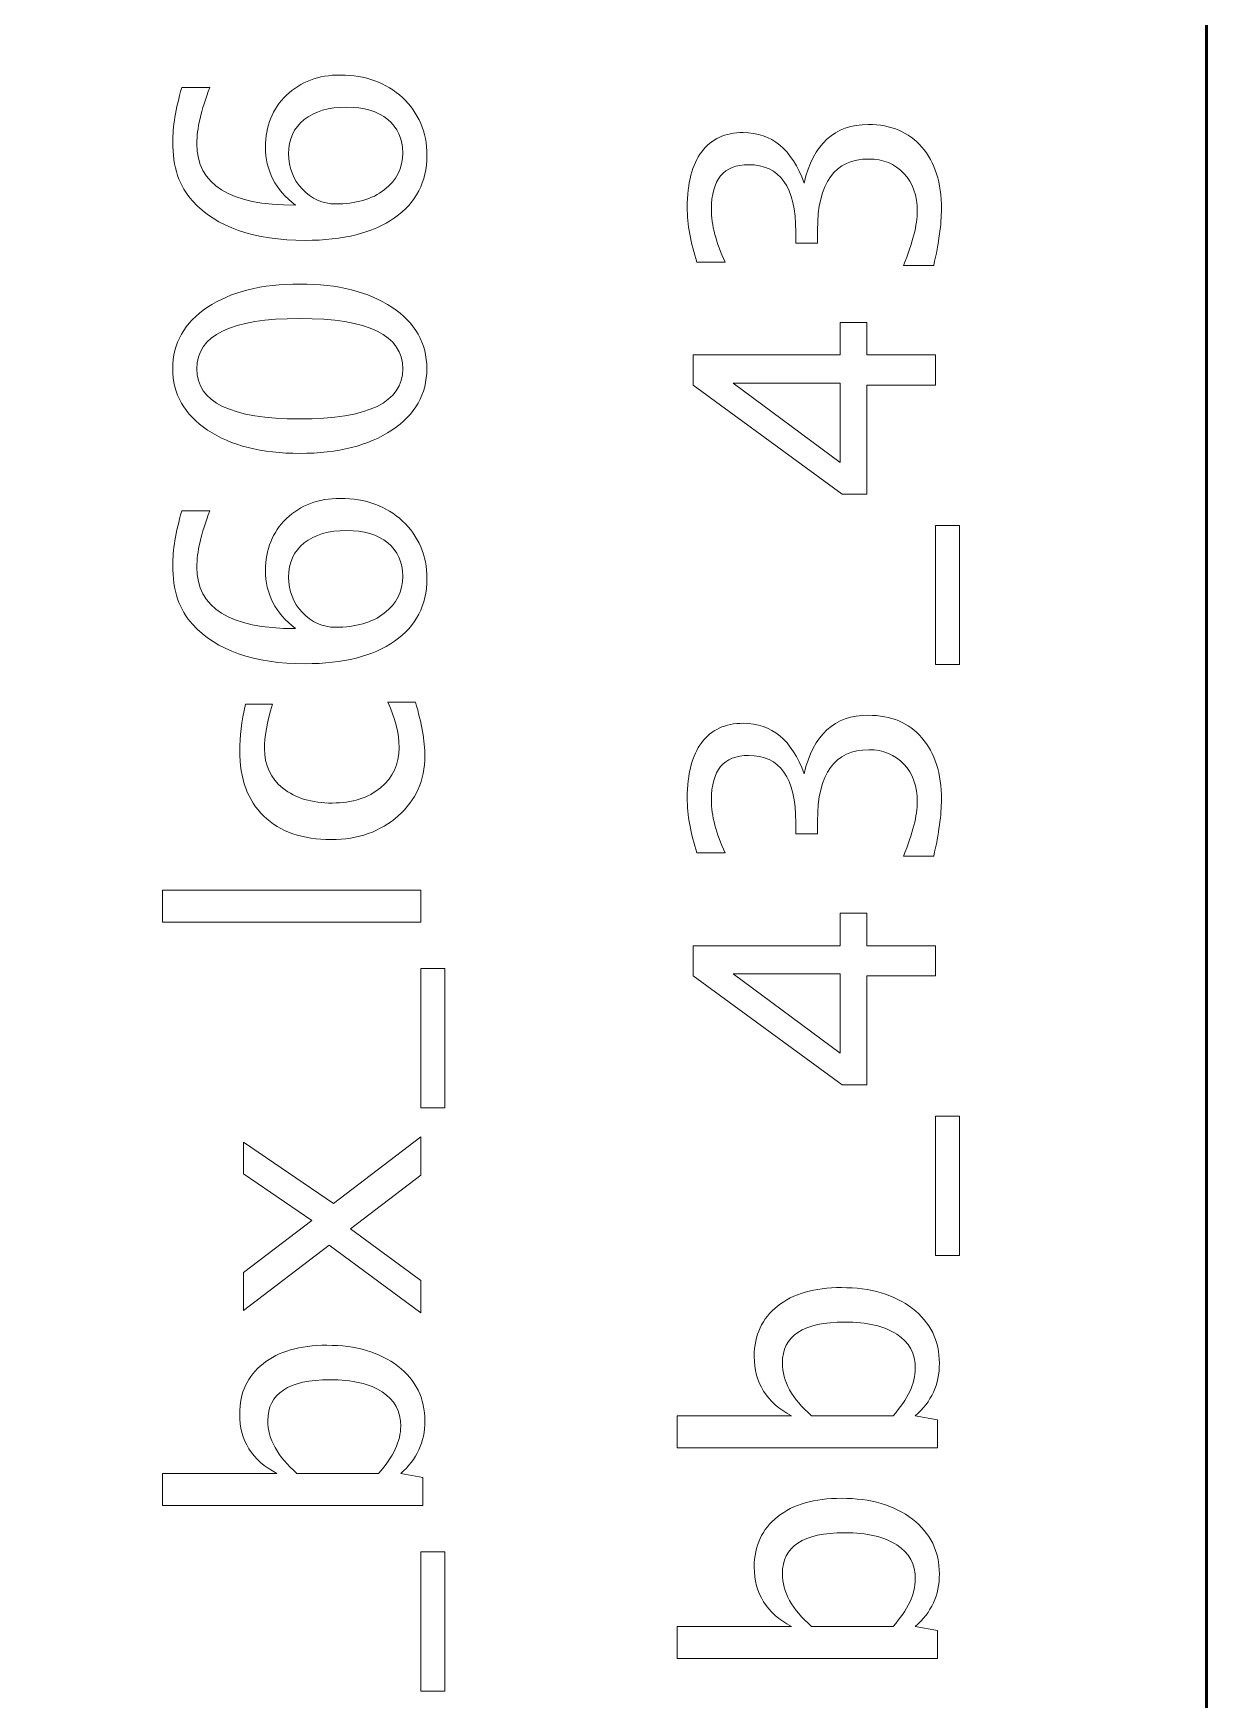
# Model space of a CAD drawing. Header units: centimetres. Extents: x -9.1 to 9.1, y -13.6 to 13.6.
# Drawn here: x -2.375 to -0.15, y -6.108 to -2.947 of the extents above; entities that cross this region are included whole.
import ezdxf

# ---------------------------------------------------------------- set-up
doc = ezdxf.new("R2010")
doc.units = ezdxf.units.CM
doc.header["$MEASUREMENT"] = 0
doc.layers.add('Layer 1', color=7, linetype='Continuous')

msp = doc.modelspace()

# ---------------------------------------------------------------- linework, layer by layer
at = {"layer": 'Layer 1', "lineweight": 53}
msp.add_open_spline([(-9.05, -0.65), (-9.05, -0.65), (-9.05, -13.05), (-9.05, -13.05), (-9.05, -13.05), (-9.05, -13.32614), (-8.82614, -13.55), (-8.55, -13.55), (-8.55, -13.55), (-8.55, -13.55), (-0.65, -13.55), (-0.65, -13.55), (-0.65, -13.55), (-0.37386, -13.55), (-0.15, -13.32614), (-0.15, -13.05), (-0.15, -13.05), (-0.15, -13.05), (-0.15, -0.65), (-0.15, -0.65), (-0.15, -0.65), (-0.15, -0.37386), (-0.37386, -0.15), (-0.65, -0.15), (-0.65, -0.15), (-0.65, -0.15), (-8.55, -0.15), (-8.55, -0.15), (-8.55, -0.15), (-8.82614, -0.15), (-9.05, -0.37386), (-9.05, -0.65)], degree=3, knots=[0, 0, 0, 0, 0.1111111, 0.1111111, 0.1111111, 0.1111111, 0.2222222, 0.2222222, 0.2222222, 0.2222222, 0.3333333, 0.3333333, 0.3333333, 0.3333333, 0.4444444, 0.4444444, 0.4444444, 0.4444444, 0.5555556, 0.5555556, 0.5555556, 0.5555556, 0.6666667, 0.6666667, 0.6666667, 0.6666667, 0.7777778, 0.7777778, 0.7777778, 0.7777778, 1, 1, 1, 1], dxfattribs=at)
at = {"layer": 'Layer 1', "color": 5, "lineweight": 9}
for points, knots in [([(-1.87809, -3.27355), (-1.91588, -3.24434), (-1.93482, -3.20762), (-1.93482, -3.16337), (-1.93482, -3.16337), (-1.93482, -3.12326), (-1.92159, -3.09045), (-1.89503, -3.06484), (-1.89503, -3.06484), (-1.86846, -3.03933), (-1.83438, -3.02652), (-1.79279, -3.02652), (-1.79279, -3.02652), (-1.74506, -3.02652), (-1.7058, -3.04081), (-1.675, -3.06949), (-1.675, -3.06949), (-1.6442, -3.09817), (-1.62875, -3.13458), (-1.62875, -3.17893), (-1.62875, -3.17893), (-1.62875, -3.22931), (-1.64918, -3.26889), (-1.68992, -3.29736), (-1.68992, -3.29736), (-1.73077, -3.32594), (-1.78729, -3.34022), (-1.85936, -3.34022), (-1.85936, -3.34022), (-1.95652, -3.34022), (-2.02774, -3.31525), (-2.07325, -3.2654), (-2.07325, -3.2654), (-2.09823, -3.23831), (-2.11072, -3.20084), (-2.11072, -3.1531), (-2.11072, -3.1531), (-2.11072, -3.12537), (-2.105, -3.09098), (-2.09357, -3.05002), (-2.09357, -3.05002), (-2.09357, -3.05002), (-2.04023, -3.05002), (-2.04023, -3.05002), (-2.04023, -3.05002), (-2.05674, -3.09331), (-2.065, -3.12887), (-2.065, -3.15681), (-2.065, -3.15681), (-2.065, -3.2346), (-2.00266, -3.27355), (-1.87809, -3.27355)], [0, 0, 0, 0, 0.0714286, 0.0714286, 0.0714286, 0.0714286, 0.1428571, 0.1428571, 0.1428571, 0.1428571, 0.2142857, 0.2142857, 0.2142857, 0.2142857, 0.2857143, 0.2857143, 0.2857143, 0.2857143, 0.3571429, 0.3571429, 0.3571429, 0.3571429, 0.4285714, 0.4285714, 0.4285714, 0.4285714, 0.5, 0.5, 0.5, 0.5, 0.5714286, 0.5714286, 0.5714286, 0.5714286, 0.6428571, 0.6428571, 0.6428571, 0.6428571, 0.7142857, 0.7142857, 0.7142857, 0.7142857, 0.7857143, 0.7857143, 0.7857143, 0.7857143, 0.8571429, 0.8571429, 0.8571429, 0.8571429, 1, 1, 1, 1]), ([(-1.78073, -3.08748), (-1.8147, -3.08748), (-1.84158, -3.09532), (-1.86137, -3.11109), (-1.86137, -3.11109), (-1.88116, -3.12685), (-1.89101, -3.14844), (-1.89101, -3.17587), (-1.89101, -3.17587), (-1.89101, -3.20201), (-1.88233, -3.22434), (-1.86486, -3.24296), (-1.86486, -3.24296), (-1.84751, -3.2617), (-1.82655, -3.27101), (-1.80211, -3.27101), (-1.80211, -3.27101), (-1.76358, -3.27101), (-1.73268, -3.26212), (-1.7094, -3.24445), (-1.7094, -3.24445), (-1.68611, -3.22667), (-1.67447, -3.20317), (-1.67447, -3.17396), (-1.67447, -3.17396), (-1.67447, -3.14739), (-1.684, -3.12633), (-1.70305, -3.11077), (-1.70305, -3.11077), (-1.7221, -3.09521), (-1.74802, -3.08748), (-1.78073, -3.08748)], [0, 0, 0, 0, 0.1111111, 0.1111111, 0.1111111, 0.1111111, 0.2222222, 0.2222222, 0.2222222, 0.2222222, 0.3333333, 0.3333333, 0.3333333, 0.3333333, 0.4444444, 0.4444444, 0.4444444, 0.4444444, 0.5555556, 0.5555556, 0.5555556, 0.5555556, 0.6666667, 0.6666667, 0.6666667, 0.6666667, 0.7777778, 0.7777778, 0.7777778, 0.7777778, 1, 1, 1, 1]), ([(-0.66758, -3.38781), (-0.66758, -3.38781), (-0.72473, -3.38781), (-0.72473, -3.38781), (-0.72473, -3.38781), (-0.70737, -3.34421), (-0.69869, -3.31002), (-0.69869, -3.28494), (-0.69869, -3.28494), (-0.69869, -3.25541), (-0.70716, -3.23159), (-0.7242, -3.21328), (-0.7242, -3.21328), (-0.74124, -3.19497), (-0.76346, -3.18587), (-0.79077, -3.18587), (-0.79077, -3.18587), (-0.85554, -3.18587), (-0.88792, -3.23095), (-0.88792, -3.32113), (-0.88792, -3.32113), (-0.88792, -3.32113), (-0.88792, -3.34526), (-0.88792, -3.34526), (-0.88792, -3.34526), (-0.88792, -3.34526), (-0.92888, -3.34526), (-0.92888, -3.34526), (-0.92888, -3.34526), (-0.92888, -3.34526), (-0.9292, -3.32389), (-0.9292, -3.32389), (-0.9292, -3.32389), (-0.9292, -3.23911), (-0.95904, -3.19666), (-1.01884, -3.19666), (-1.01884, -3.19666), (-1.06572, -3.19666), (-1.08922, -3.22482), (-1.08922, -3.28102), (-1.08922, -3.28102), (-1.08922, -3.31119), (-1.08054, -3.34463), (-1.06318, -3.38146), (-1.06318, -3.38146), (-1.06318, -3.38146), (-1.11652, -3.38146), (-1.11652, -3.38146), (-1.11652, -3.38146), (-1.1288, -3.34537), (-1.13494, -3.31055), (-1.13494, -3.27711), (-1.13494, -3.27711), (-1.13494, -3.23159), (-1.12583, -3.19656), (-1.10763, -3.17222), (-1.10763, -3.17222), (-1.08953, -3.14788), (-1.06318, -3.1357), (-1.02868, -3.1357), (-1.02868, -3.1357), (-0.97481, -3.1357), (-0.93639, -3.16756), (-0.91353, -3.23138), (-0.91353, -3.23138), (-0.89628, -3.1574), (-0.85575, -3.12046), (-0.79172, -3.12046), (-0.79172, -3.12046), (-0.74854, -3.12046), (-0.71457, -3.13475), (-0.68991, -3.16322), (-0.68991, -3.16322), (-0.66525, -3.19169), (-0.65297, -3.23085), (-0.65297, -3.2806), (-0.65297, -3.2806), (-0.65297, -3.30896), (-0.65784, -3.34463), (-0.66758, -3.38781)], [0, 0, 0, 0, 0.047619, 0.047619, 0.047619, 0.047619, 0.0952381, 0.0952381, 0.0952381, 0.0952381, 0.1428571, 0.1428571, 0.1428571, 0.1428571, 0.1904762, 0.1904762, 0.1904762, 0.1904762, 0.2380952, 0.2380952, 0.2380952, 0.2380952, 0.2857143, 0.2857143, 0.2857143, 0.2857143, 0.3333333, 0.3333333, 0.3333333, 0.3333333, 0.3809524, 0.3809524, 0.3809524, 0.3809524, 0.4285714, 0.4285714, 0.4285714, 0.4285714, 0.4761905, 0.4761905, 0.4761905, 0.4761905, 0.5238095, 0.5238095, 0.5238095, 0.5238095, 0.5714286, 0.5714286, 0.5714286, 0.5714286, 0.6190476, 0.6190476, 0.6190476, 0.6190476, 0.6666667, 0.6666667, 0.6666667, 0.6666667, 0.7142857, 0.7142857, 0.7142857, 0.7142857, 0.7619048, 0.7619048, 0.7619048, 0.7619048, 0.8095238, 0.8095238, 0.8095238, 0.8095238, 0.8571429, 0.8571429, 0.8571429, 0.8571429, 0.9047619, 0.9047619, 0.9047619, 0.9047619, 1, 1, 1, 1]), ([(-1.62875, -3.58364), (-1.62875, -3.63179), (-1.65087, -3.67063), (-1.695, -3.70006), (-1.695, -3.70006), (-1.73913, -3.72958), (-1.79734, -3.74429), (-1.86973, -3.74429), (-1.86973, -3.74429), (-1.94212, -3.74429), (-2.00033, -3.72958), (-2.04446, -3.70006), (-2.04446, -3.70006), (-2.0886, -3.67063), (-2.11072, -3.63179), (-2.11072, -3.58364), (-2.11072, -3.58364), (-2.11072, -3.53526), (-2.0887, -3.49642), (-2.04468, -3.467), (-2.04468, -3.467), (-2.00065, -3.43769), (-1.94233, -3.42297), (-1.86973, -3.42297), (-1.86973, -3.42297), (-1.79734, -3.42297), (-1.73913, -3.43769), (-1.695, -3.467), (-1.695, -3.467), (-1.65087, -3.49642), (-1.62875, -3.53526), (-1.62875, -3.58364)], [0, 0, 0, 0, 0.1111111, 0.1111111, 0.1111111, 0.1111111, 0.2222222, 0.2222222, 0.2222222, 0.2222222, 0.3333333, 0.3333333, 0.3333333, 0.3333333, 0.4444444, 0.4444444, 0.4444444, 0.4444444, 0.5555556, 0.5555556, 0.5555556, 0.5555556, 0.6666667, 0.6666667, 0.6666667, 0.6666667, 0.7777778, 0.7777778, 0.7777778, 0.7777778, 1, 1, 1, 1]), ([(-1.67447, -3.58375), (-1.67447, -3.52013), (-1.73956, -3.48838), (-1.86973, -3.48838), (-1.86973, -3.48838), (-1.99991, -3.48838), (-2.065, -3.52013), (-2.065, -3.58375), (-2.065, -3.58375), (-2.065, -3.64714), (-1.99991, -3.67889), (-1.86973, -3.67889), (-1.86973, -3.67889), (-1.73956, -3.67889), (-1.67447, -3.64714), (-1.67447, -3.58375)], [0, 0, 0, 0, 0.2, 0.2, 0.2, 0.2, 0.4, 0.4, 0.4, 0.4, 0.6, 0.6, 0.6, 0.6, 1, 1, 1, 1]), ([(-0.6644, -3.6147), (-0.6644, -3.6147), (-0.79458, -3.6147), (-0.79458, -3.6147), (-0.79458, -3.6147), (-0.79458, -3.6147), (-0.79458, -3.82172), (-0.79458, -3.82172), (-0.79458, -3.82172), (-0.79458, -3.82172), (-0.84093, -3.82172), (-0.84093, -3.82172), (-0.84093, -3.82172), (-0.84093, -3.82172), (-1.12351, -3.6147), (-1.12351, -3.6147), (-1.12351, -3.6147), (-1.12351, -3.6147), (-1.12351, -3.55755), (-1.12351, -3.55755), (-1.12351, -3.55755), (-1.12351, -3.55755), (-0.84474, -3.55755), (-0.84474, -3.55755), (-0.84474, -3.55755), (-0.84474, -3.55755), (-0.84474, -3.49596), (-0.84474, -3.49596), (-0.84474, -3.49596), (-0.84474, -3.49596), (-0.79458, -3.49596), (-0.79458, -3.49596), (-0.79458, -3.49596), (-0.79458, -3.49596), (-0.79458, -3.55755), (-0.79458, -3.55755), (-0.79458, -3.55755), (-0.79458, -3.55755), (-0.6644, -3.55755), (-0.6644, -3.55755), (-0.6644, -3.55755), (-0.6644, -3.55755), (-0.6644, -3.6147), (-0.6644, -3.6147)], [0, 0, 0, 0, 0.0833333, 0.0833333, 0.0833333, 0.0833333, 0.1666667, 0.1666667, 0.1666667, 0.1666667, 0.25, 0.25, 0.25, 0.25, 0.3333333, 0.3333333, 0.3333333, 0.3333333, 0.4166667, 0.4166667, 0.4166667, 0.4166667, 0.5, 0.5, 0.5, 0.5, 0.5833333, 0.5833333, 0.5833333, 0.5833333, 0.6666667, 0.6666667, 0.6666667, 0.6666667, 0.75, 0.75, 0.75, 0.75, 0.8333333, 0.8333333, 0.8333333, 0.8333333, 1, 1, 1, 1]), ([(-0.84474, -3.76151), (-0.84474, -3.76151), (-0.84474, -3.61089), (-0.84474, -3.61089), (-0.84474, -3.61089), (-0.84474, -3.61089), (-1.04815, -3.61089), (-1.04815, -3.61089), (-1.04815, -3.61089), (-1.04815, -3.61089), (-0.84474, -3.76151), (-0.84474, -3.76151)], [0, 0, 0, 0, 0.25, 0.25, 0.25, 0.25, 0.5, 0.5, 0.5, 0.5, 1, 1, 1, 1]), ([(-1.87809, -4.07661), (-1.91588, -4.0474), (-1.93482, -4.01068), (-1.93482, -3.96643), (-1.93482, -3.96643), (-1.93482, -3.92632), (-1.92159, -3.89351), (-1.89503, -3.8679), (-1.89503, -3.8679), (-1.86846, -3.84239), (-1.83438, -3.82958), (-1.79279, -3.82958), (-1.79279, -3.82958), (-1.74506, -3.82958), (-1.7058, -3.84387), (-1.675, -3.87255), (-1.675, -3.87255), (-1.6442, -3.90123), (-1.62875, -3.93764), (-1.62875, -3.98199), (-1.62875, -3.98199), (-1.62875, -4.03237), (-1.64918, -4.07195), (-1.68992, -4.10042), (-1.68992, -4.10042), (-1.73077, -4.129), (-1.78729, -4.14328), (-1.85936, -4.14328), (-1.85936, -4.14328), (-1.95652, -4.14328), (-2.02774, -4.11831), (-2.07325, -4.06846), (-2.07325, -4.06846), (-2.09823, -4.04137), (-2.11072, -4.0039), (-2.11072, -3.95616), (-2.11072, -3.95616), (-2.11072, -3.92843), (-2.105, -3.89404), (-2.09357, -3.85308), (-2.09357, -3.85308), (-2.09357, -3.85308), (-2.04023, -3.85308), (-2.04023, -3.85308), (-2.04023, -3.85308), (-2.05674, -3.89637), (-2.065, -3.93193), (-2.065, -3.95987), (-2.065, -3.95987), (-2.065, -4.03766), (-2.00266, -4.07661), (-1.87809, -4.07661)], [0, 0, 0, 0, 0.0714286, 0.0714286, 0.0714286, 0.0714286, 0.1428571, 0.1428571, 0.1428571, 0.1428571, 0.2142857, 0.2142857, 0.2142857, 0.2142857, 0.2857143, 0.2857143, 0.2857143, 0.2857143, 0.3571429, 0.3571429, 0.3571429, 0.3571429, 0.4285714, 0.4285714, 0.4285714, 0.4285714, 0.5, 0.5, 0.5, 0.5, 0.5714286, 0.5714286, 0.5714286, 0.5714286, 0.6428571, 0.6428571, 0.6428571, 0.6428571, 0.7142857, 0.7142857, 0.7142857, 0.7142857, 0.7857143, 0.7857143, 0.7857143, 0.7857143, 0.8571429, 0.8571429, 0.8571429, 0.8571429, 1, 1, 1, 1]), ([(-0.61868, -4.14494), (-0.61868, -4.14494), (-0.6644, -4.14494), (-0.6644, -4.14494), (-0.6644, -4.14494), (-0.6644, -4.14494), (-0.6644, -3.88077), (-0.6644, -3.88077), (-0.6644, -3.88077), (-0.6644, -3.88077), (-0.61868, -3.88077), (-0.61868, -3.88077), (-0.61868, -3.88077), (-0.61868, -3.88077), (-0.61868, -4.14494), (-0.61868, -4.14494)], [0, 0, 0, 0, 0.2, 0.2, 0.2, 0.2, 0.4, 0.4, 0.4, 0.4, 0.6, 0.6, 0.6, 0.6, 1, 1, 1, 1]), ([(-1.78073, -3.89054), (-1.8147, -3.89054), (-1.84158, -3.89838), (-1.86137, -3.91415), (-1.86137, -3.91415), (-1.88116, -3.92991), (-1.89101, -3.9515), (-1.89101, -3.97893), (-1.89101, -3.97893), (-1.89101, -4.00507), (-1.88233, -4.0274), (-1.86486, -4.04602), (-1.86486, -4.04602), (-1.84751, -4.06476), (-1.82655, -4.07407), (-1.80211, -4.07407), (-1.80211, -4.07407), (-1.76358, -4.07407), (-1.73268, -4.06518), (-1.7094, -4.04751), (-1.7094, -4.04751), (-1.68611, -4.02973), (-1.67447, -4.00623), (-1.67447, -3.97702), (-1.67447, -3.97702), (-1.67447, -3.95045), (-1.684, -3.92939), (-1.70305, -3.91383), (-1.70305, -3.91383), (-1.7221, -3.89827), (-1.74802, -3.89054), (-1.78073, -3.89054)], [0, 0, 0, 0, 0.1111111, 0.1111111, 0.1111111, 0.1111111, 0.2222222, 0.2222222, 0.2222222, 0.2222222, 0.3333333, 0.3333333, 0.3333333, 0.3333333, 0.4444444, 0.4444444, 0.4444444, 0.4444444, 0.5555556, 0.5555556, 0.5555556, 0.5555556, 0.6666667, 0.6666667, 0.6666667, 0.6666667, 0.7777778, 0.7777778, 0.7777778, 0.7777778, 1, 1, 1, 1]), ([(-1.65034, -4.21642), (-1.63849, -4.2559), (-1.63256, -4.28997), (-1.63256, -4.31866), (-1.63256, -4.31866), (-1.63256, -4.36417), (-1.64939, -4.40185), (-1.68294, -4.4318), (-1.68294, -4.4318), (-1.71659, -4.46175), (-1.75903, -4.47678), (-1.81015, -4.47678), (-1.81015, -4.47678), (-1.86476, -4.47678), (-1.90741, -4.46196), (-1.93789, -4.43233), (-1.93789, -4.43233), (-1.96848, -4.4027), (-1.98372, -4.36132), (-1.98372, -4.30819), (-1.98372, -4.30819), (-1.98372, -4.28204), (-1.98012, -4.25261), (-1.97292, -4.22023), (-1.97292, -4.22023), (-1.97292, -4.22023), (-1.92149, -4.22023), (-1.92149, -4.22023), (-1.92149, -4.22023), (-1.93165, -4.25463), (-1.93673, -4.28267), (-1.93673, -4.30427), (-1.93673, -4.30427), (-1.93673, -4.3356), (-1.92498, -4.36068), (-1.90159, -4.37941), (-1.90159, -4.37941), (-1.8782, -4.39815), (-1.84698, -4.40756), (-1.80803, -4.40756), (-1.80803, -4.40756), (-1.77025, -4.40756), (-1.73977, -4.39783), (-1.71638, -4.37846), (-1.71638, -4.37846), (-1.6931, -4.35909), (-1.68146, -4.3338), (-1.68146, -4.30237), (-1.68146, -4.30237), (-1.68146, -4.27452), (-1.68865, -4.24595), (-1.70305, -4.21642), (-1.70305, -4.21642), (-1.70305, -4.21642), (-1.65034, -4.21642), (-1.65034, -4.21642)], [0, 0, 0, 0, 0.0666667, 0.0666667, 0.0666667, 0.0666667, 0.1333333, 0.1333333, 0.1333333, 0.1333333, 0.2, 0.2, 0.2, 0.2, 0.2666667, 0.2666667, 0.2666667, 0.2666667, 0.3333333, 0.3333333, 0.3333333, 0.3333333, 0.4, 0.4, 0.4, 0.4, 0.4666667, 0.4666667, 0.4666667, 0.4666667, 0.5333333, 0.5333333, 0.5333333, 0.5333333, 0.6, 0.6, 0.6, 0.6, 0.6666667, 0.6666667, 0.6666667, 0.6666667, 0.7333333, 0.7333333, 0.7333333, 0.7333333, 0.8, 0.8, 0.8, 0.8, 0.8666667, 0.8666667, 0.8666667, 0.8666667, 1, 1, 1, 1]), ([(-0.66758, -4.50838), (-0.66758, -4.50838), (-0.72473, -4.50838), (-0.72473, -4.50838), (-0.72473, -4.50838), (-0.70737, -4.46478), (-0.69869, -4.43059), (-0.69869, -4.40551), (-0.69869, -4.40551), (-0.69869, -4.37598), (-0.70716, -4.35216), (-0.7242, -4.33385), (-0.7242, -4.33385), (-0.74124, -4.31554), (-0.76346, -4.30644), (-0.79077, -4.30644), (-0.79077, -4.30644), (-0.85554, -4.30644), (-0.88792, -4.35152), (-0.88792, -4.4417), (-0.88792, -4.4417), (-0.88792, -4.4417), (-0.88792, -4.46583), (-0.88792, -4.46583), (-0.88792, -4.46583), (-0.88792, -4.46583), (-0.92888, -4.46583), (-0.92888, -4.46583), (-0.92888, -4.46583), (-0.92888, -4.46583), (-0.9292, -4.44446), (-0.9292, -4.44446), (-0.9292, -4.44446), (-0.9292, -4.35968), (-0.95904, -4.31723), (-1.01884, -4.31723), (-1.01884, -4.31723), (-1.06572, -4.31723), (-1.08922, -4.34539), (-1.08922, -4.40159), (-1.08922, -4.40159), (-1.08922, -4.43176), (-1.08054, -4.4652), (-1.06318, -4.50203), (-1.06318, -4.50203), (-1.06318, -4.50203), (-1.11652, -4.50203), (-1.11652, -4.50203), (-1.11652, -4.50203), (-1.1288, -4.46594), (-1.13494, -4.43112), (-1.13494, -4.39768), (-1.13494, -4.39768), (-1.13494, -4.35216), (-1.12583, -4.31713), (-1.10763, -4.29279), (-1.10763, -4.29279), (-1.08953, -4.26845), (-1.06318, -4.25627), (-1.02868, -4.25627), (-1.02868, -4.25627), (-0.97481, -4.25627), (-0.93639, -4.28813), (-0.91353, -4.35195), (-0.91353, -4.35195), (-0.89628, -4.27797), (-0.85575, -4.24103), (-0.79172, -4.24103), (-0.79172, -4.24103), (-0.74854, -4.24103), (-0.71457, -4.25532), (-0.68991, -4.28379), (-0.68991, -4.28379), (-0.66525, -4.31226), (-0.65297, -4.35142), (-0.65297, -4.40117), (-0.65297, -4.40117), (-0.65297, -4.42953), (-0.65784, -4.4652), (-0.66758, -4.50838)], [0, 0, 0, 0, 0.047619, 0.047619, 0.047619, 0.047619, 0.0952381, 0.0952381, 0.0952381, 0.0952381, 0.1428571, 0.1428571, 0.1428571, 0.1428571, 0.1904762, 0.1904762, 0.1904762, 0.1904762, 0.2380952, 0.2380952, 0.2380952, 0.2380952, 0.2857143, 0.2857143, 0.2857143, 0.2857143, 0.3333333, 0.3333333, 0.3333333, 0.3333333, 0.3809524, 0.3809524, 0.3809524, 0.3809524, 0.4285714, 0.4285714, 0.4285714, 0.4285714, 0.4761905, 0.4761905, 0.4761905, 0.4761905, 0.5238095, 0.5238095, 0.5238095, 0.5238095, 0.5714286, 0.5714286, 0.5714286, 0.5714286, 0.6190476, 0.6190476, 0.6190476, 0.6190476, 0.6666667, 0.6666667, 0.6666667, 0.6666667, 0.7142857, 0.7142857, 0.7142857, 0.7142857, 0.7619048, 0.7619048, 0.7619048, 0.7619048, 0.8095238, 0.8095238, 0.8095238, 0.8095238, 0.8571429, 0.8571429, 0.8571429, 0.8571429, 0.9047619, 0.9047619, 0.9047619, 0.9047619, 1, 1, 1, 1]), ([(-1.64018, -4.63363), (-1.64018, -4.63363), (-2.12977, -4.63363), (-2.12977, -4.63363), (-2.12977, -4.63363), (-2.12977, -4.63363), (-2.12977, -4.57267), (-2.12977, -4.57267), (-2.12977, -4.57267), (-2.12977, -4.57267), (-1.64018, -4.57267), (-1.64018, -4.57267), (-1.64018, -4.57267), (-1.64018, -4.57267), (-1.64018, -4.63363), (-1.64018, -4.63363)], [0, 0, 0, 0, 0.2, 0.2, 0.2, 0.2, 0.4, 0.4, 0.4, 0.4, 0.6, 0.6, 0.6, 0.6, 1, 1, 1, 1]), ([(-0.6644, -4.73527), (-0.6644, -4.73527), (-0.79458, -4.73527), (-0.79458, -4.73527), (-0.79458, -4.73527), (-0.79458, -4.73527), (-0.79458, -4.94229), (-0.79458, -4.94229), (-0.79458, -4.94229), (-0.79458, -4.94229), (-0.84093, -4.94229), (-0.84093, -4.94229), (-0.84093, -4.94229), (-0.84093, -4.94229), (-1.12351, -4.73527), (-1.12351, -4.73527), (-1.12351, -4.73527), (-1.12351, -4.73527), (-1.12351, -4.67812), (-1.12351, -4.67812), (-1.12351, -4.67812), (-1.12351, -4.67812), (-0.84474, -4.67812), (-0.84474, -4.67812), (-0.84474, -4.67812), (-0.84474, -4.67812), (-0.84474, -4.61653), (-0.84474, -4.61653), (-0.84474, -4.61653), (-0.84474, -4.61653), (-0.79458, -4.61653), (-0.79458, -4.61653), (-0.79458, -4.61653), (-0.79458, -4.61653), (-0.79458, -4.67812), (-0.79458, -4.67812), (-0.79458, -4.67812), (-0.79458, -4.67812), (-0.6644, -4.67812), (-0.6644, -4.67812), (-0.6644, -4.67812), (-0.6644, -4.67812), (-0.6644, -4.73527), (-0.6644, -4.73527)], [0, 0, 0, 0, 0.0833333, 0.0833333, 0.0833333, 0.0833333, 0.1666667, 0.1666667, 0.1666667, 0.1666667, 0.25, 0.25, 0.25, 0.25, 0.3333333, 0.3333333, 0.3333333, 0.3333333, 0.4166667, 0.4166667, 0.4166667, 0.4166667, 0.5, 0.5, 0.5, 0.5, 0.5833333, 0.5833333, 0.5833333, 0.5833333, 0.6666667, 0.6666667, 0.6666667, 0.6666667, 0.75, 0.75, 0.75, 0.75, 0.8333333, 0.8333333, 0.8333333, 0.8333333, 1, 1, 1, 1]), ([(-1.59446, -4.98542), (-1.59446, -4.98542), (-1.64018, -4.98542), (-1.64018, -4.98542), (-1.64018, -4.98542), (-1.64018, -4.98542), (-1.64018, -4.72125), (-1.64018, -4.72125), (-1.64018, -4.72125), (-1.64018, -4.72125), (-1.59446, -4.72125), (-1.59446, -4.72125), (-1.59446, -4.72125), (-1.59446, -4.72125), (-1.59446, -4.98542), (-1.59446, -4.98542)], [0, 0, 0, 0, 0.2, 0.2, 0.2, 0.2, 0.4, 0.4, 0.4, 0.4, 0.6, 0.6, 0.6, 0.6, 1, 1, 1, 1]), ([(-0.84474, -4.88208), (-0.84474, -4.88208), (-0.84474, -4.73146), (-0.84474, -4.73146), (-0.84474, -4.73146), (-0.84474, -4.73146), (-1.04815, -4.73146), (-1.04815, -4.73146), (-1.04815, -4.73146), (-1.04815, -4.73146), (-0.84474, -4.88208), (-0.84474, -4.88208)], [0, 0, 0, 0, 0.25, 0.25, 0.25, 0.25, 0.5, 0.5, 0.5, 0.5, 1, 1, 1, 1]), ([(-0.61868, -5.26551), (-0.61868, -5.26551), (-0.6644, -5.26551), (-0.6644, -5.26551), (-0.6644, -5.26551), (-0.6644, -5.26551), (-0.6644, -5.00134), (-0.6644, -5.00134), (-0.6644, -5.00134), (-0.6644, -5.00134), (-0.61868, -5.00134), (-0.61868, -5.00134), (-0.61868, -5.00134), (-0.61868, -5.00134), (-0.61868, -5.26551), (-0.61868, -5.26551)], [0, 0, 0, 0, 0.2, 0.2, 0.2, 0.2, 0.4, 0.4, 0.4, 0.4, 0.6, 0.6, 0.6, 0.6, 1, 1, 1, 1]), ([(-1.64018, -5.37425), (-1.64018, -5.37425), (-1.81385, -5.24609), (-1.81385, -5.24609), (-1.81385, -5.24609), (-1.81385, -5.24609), (-1.97673, -5.37044), (-1.97673, -5.37044), (-1.97673, -5.37044), (-1.97673, -5.37044), (-1.97673, -5.29774), (-1.97673, -5.29774), (-1.97673, -5.29774), (-1.97673, -5.29774), (-1.84708, -5.19952), (-1.84708, -5.19952), (-1.84708, -5.19952), (-1.84708, -5.19952), (-1.97673, -5.11061), (-1.97673, -5.11061), (-1.97673, -5.11061), (-1.97673, -5.11061), (-1.97673, -5.05103), (-1.97673, -5.05103), (-1.97673, -5.05103), (-1.97673, -5.05103), (-1.80602, -5.16745), (-1.80602, -5.16745), (-1.80602, -5.16745), (-1.80602, -5.16745), (-1.64018, -5.04087), (-1.64018, -5.04087), (-1.64018, -5.04087), (-1.64018, -5.04087), (-1.64018, -5.11358), (-1.64018, -5.11358), (-1.64018, -5.11358), (-1.64018, -5.11358), (-1.77353, -5.21498), (-1.77353, -5.21498), (-1.77353, -5.21498), (-1.77353, -5.21498), (-1.64018, -5.31308), (-1.64018, -5.31308), (-1.64018, -5.31308), (-1.64018, -5.31308), (-1.64018, -5.37425), (-1.64018, -5.37425)], [0, 0, 0, 0, 0.0769231, 0.0769231, 0.0769231, 0.0769231, 0.1538462, 0.1538462, 0.1538462, 0.1538462, 0.2307692, 0.2307692, 0.2307692, 0.2307692, 0.3076923, 0.3076923, 0.3076923, 0.3076923, 0.3846154, 0.3846154, 0.3846154, 0.3846154, 0.4615385, 0.4615385, 0.4615385, 0.4615385, 0.5384615, 0.5384615, 0.5384615, 0.5384615, 0.6153846, 0.6153846, 0.6153846, 0.6153846, 0.6923077, 0.6923077, 0.6923077, 0.6923077, 0.7692308, 0.7692308, 0.7692308, 0.7692308, 0.8461538, 0.8461538, 0.8461538, 0.8461538, 1, 1, 1, 1]), ([(-0.66059, -5.63086), (-0.66059, -5.63086), (-1.15399, -5.63086), (-1.15399, -5.63086), (-1.15399, -5.63086), (-1.15399, -5.63086), (-1.15399, -5.5699), (-1.15399, -5.5699), (-1.15399, -5.5699), (-1.15399, -5.5699), (-0.93734, -5.5699), (-0.93734, -5.5699), (-0.93734, -5.5699), (-0.98444, -5.54492), (-1.00794, -5.50735), (-1.00794, -5.45728), (-1.00794, -5.45728), (-1.00794, -5.41675), (-0.99322, -5.38489), (-0.9637, -5.36161), (-0.9637, -5.36161), (-0.93417, -5.33833), (-0.89385, -5.32668), (-0.84273, -5.32668), (-0.84273, -5.32668), (-0.78706, -5.32668), (-0.74208, -5.33991), (-0.708, -5.36627), (-0.708, -5.36627), (-0.67382, -5.39262), (-0.65678, -5.42733), (-0.65678, -5.4703), (-0.65678, -5.4703), (-0.65678, -5.51021), (-0.67202, -5.54344), (-0.70261, -5.5699), (-0.70261, -5.5699), (-0.70261, -5.5699), (-0.66059, -5.57731), (-0.66059, -5.57731), (-0.66059, -5.57731), (-0.66059, -5.57731), (-0.66059, -5.63086), (-0.66059, -5.63086)], [0, 0, 0, 0, 0.0833333, 0.0833333, 0.0833333, 0.0833333, 0.1666667, 0.1666667, 0.1666667, 0.1666667, 0.25, 0.25, 0.25, 0.25, 0.3333333, 0.3333333, 0.3333333, 0.3333333, 0.4166667, 0.4166667, 0.4166667, 0.4166667, 0.5, 0.5, 0.5, 0.5, 0.5833333, 0.5833333, 0.5833333, 0.5833333, 0.6666667, 0.6666667, 0.6666667, 0.6666667, 0.75, 0.75, 0.75, 0.75, 0.8333333, 0.8333333, 0.8333333, 0.8333333, 1, 1, 1, 1]), ([(-0.74462, -5.5699), (-0.71658, -5.53847), (-0.7025, -5.50852), (-0.7025, -5.48005), (-0.7025, -5.48005), (-0.7025, -5.45199), (-0.71425, -5.4303), (-0.73764, -5.41506), (-0.73764, -5.41506), (-0.76103, -5.39971), (-0.79394, -5.39209), (-0.83649, -5.39209), (-0.83649, -5.39209), (-0.91523, -5.39209), (-0.9546, -5.41812), (-0.9546, -5.47019), (-0.9546, -5.47019), (-0.9546, -5.50428), (-0.93618, -5.53751), (-0.89924, -5.5699), (-0.89924, -5.5699), (-0.89924, -5.5699), (-0.74462, -5.5699), (-0.74462, -5.5699)], [0, 0, 0, 0, 0.1428571, 0.1428571, 0.1428571, 0.1428571, 0.2857143, 0.2857143, 0.2857143, 0.2857143, 0.4285714, 0.4285714, 0.4285714, 0.4285714, 0.5714286, 0.5714286, 0.5714286, 0.5714286, 0.7142857, 0.7142857, 0.7142857, 0.7142857, 1, 1, 1, 1]), ([(-1.63637, -5.74024), (-1.63637, -5.74024), (-2.12977, -5.74024), (-2.12977, -5.74024), (-2.12977, -5.74024), (-2.12977, -5.74024), (-2.12977, -5.67928), (-2.12977, -5.67928), (-2.12977, -5.67928), (-2.12977, -5.67928), (-1.91312, -5.67928), (-1.91312, -5.67928), (-1.91312, -5.67928), (-1.96022, -5.6543), (-1.98372, -5.61673), (-1.98372, -5.56666), (-1.98372, -5.56666), (-1.98372, -5.52613), (-1.969, -5.49427), (-1.93948, -5.47099), (-1.93948, -5.47099), (-1.90995, -5.44771), (-1.86963, -5.43606), (-1.81851, -5.43606), (-1.81851, -5.43606), (-1.76284, -5.43606), (-1.71786, -5.44929), (-1.68378, -5.47565), (-1.68378, -5.47565), (-1.6496, -5.502), (-1.63256, -5.53671), (-1.63256, -5.57968), (-1.63256, -5.57968), (-1.63256, -5.61959), (-1.6478, -5.65282), (-1.67839, -5.67928), (-1.67839, -5.67928), (-1.67839, -5.67928), (-1.63637, -5.68669), (-1.63637, -5.68669), (-1.63637, -5.68669), (-1.63637, -5.68669), (-1.63637, -5.74024), (-1.63637, -5.74024)], [0, 0, 0, 0, 0.0833333, 0.0833333, 0.0833333, 0.0833333, 0.1666667, 0.1666667, 0.1666667, 0.1666667, 0.25, 0.25, 0.25, 0.25, 0.3333333, 0.3333333, 0.3333333, 0.3333333, 0.4166667, 0.4166667, 0.4166667, 0.4166667, 0.5, 0.5, 0.5, 0.5, 0.5833333, 0.5833333, 0.5833333, 0.5833333, 0.6666667, 0.6666667, 0.6666667, 0.6666667, 0.75, 0.75, 0.75, 0.75, 0.8333333, 0.8333333, 0.8333333, 0.8333333, 1, 1, 1, 1]), ([(-1.7204, -5.67928), (-1.69236, -5.64785), (-1.67828, -5.6179), (-1.67828, -5.58943), (-1.67828, -5.58943), (-1.67828, -5.56137), (-1.69003, -5.53968), (-1.71342, -5.52444), (-1.71342, -5.52444), (-1.73681, -5.50909), (-1.76972, -5.50147), (-1.81227, -5.50147), (-1.81227, -5.50147), (-1.89101, -5.50147), (-1.93038, -5.5275), (-1.93038, -5.57957), (-1.93038, -5.57957), (-1.93038, -5.61366), (-1.91196, -5.64689), (-1.87502, -5.67928), (-1.87502, -5.67928), (-1.87502, -5.67928), (-1.7204, -5.67928), (-1.7204, -5.67928)], [0, 0, 0, 0, 0.1428571, 0.1428571, 0.1428571, 0.1428571, 0.2857143, 0.2857143, 0.2857143, 0.2857143, 0.4285714, 0.4285714, 0.4285714, 0.4285714, 0.5714286, 0.5714286, 0.5714286, 0.5714286, 0.7142857, 0.7142857, 0.7142857, 0.7142857, 1, 1, 1, 1]), ([(-0.66059, -6.03049), (-0.66059, -6.03049), (-1.15399, -6.03049), (-1.15399, -6.03049), (-1.15399, -6.03049), (-1.15399, -6.03049), (-1.15399, -5.96953), (-1.15399, -5.96953), (-1.15399, -5.96953), (-1.15399, -5.96953), (-0.93734, -5.96953), (-0.93734, -5.96953), (-0.93734, -5.96953), (-0.98444, -5.94455), (-1.00794, -5.90698), (-1.00794, -5.85691), (-1.00794, -5.85691), (-1.00794, -5.81638), (-0.99322, -5.78452), (-0.9637, -5.76124), (-0.9637, -5.76124), (-0.93417, -5.73796), (-0.89385, -5.72631), (-0.84273, -5.72631), (-0.84273, -5.72631), (-0.78706, -5.72631), (-0.74208, -5.73954), (-0.708, -5.7659), (-0.708, -5.7659), (-0.67382, -5.79225), (-0.65678, -5.82696), (-0.65678, -5.86993), (-0.65678, -5.86993), (-0.65678, -5.90984), (-0.67202, -5.94307), (-0.70261, -5.96953), (-0.70261, -5.96953), (-0.70261, -5.96953), (-0.66059, -5.97694), (-0.66059, -5.97694), (-0.66059, -5.97694), (-0.66059, -5.97694), (-0.66059, -6.03049), (-0.66059, -6.03049)], [0, 0, 0, 0, 0.0833333, 0.0833333, 0.0833333, 0.0833333, 0.1666667, 0.1666667, 0.1666667, 0.1666667, 0.25, 0.25, 0.25, 0.25, 0.3333333, 0.3333333, 0.3333333, 0.3333333, 0.4166667, 0.4166667, 0.4166667, 0.4166667, 0.5, 0.5, 0.5, 0.5, 0.5833333, 0.5833333, 0.5833333, 0.5833333, 0.6666667, 0.6666667, 0.6666667, 0.6666667, 0.75, 0.75, 0.75, 0.75, 0.8333333, 0.8333333, 0.8333333, 0.8333333, 1, 1, 1, 1]), ([(-0.74462, -5.96953), (-0.71658, -5.9381), (-0.7025, -5.90815), (-0.7025, -5.87968), (-0.7025, -5.87968), (-0.7025, -5.85162), (-0.71425, -5.82993), (-0.73764, -5.81469), (-0.73764, -5.81469), (-0.76103, -5.79934), (-0.79394, -5.79172), (-0.83649, -5.79172), (-0.83649, -5.79172), (-0.91523, -5.79172), (-0.9546, -5.81775), (-0.9546, -5.86982), (-0.9546, -5.86982), (-0.9546, -5.90391), (-0.93618, -5.93714), (-0.89924, -5.96953), (-0.89924, -5.96953), (-0.89924, -5.96953), (-0.74462, -5.96953), (-0.74462, -5.96953)], [0, 0, 0, 0, 0.1428571, 0.1428571, 0.1428571, 0.1428571, 0.2857143, 0.2857143, 0.2857143, 0.2857143, 0.4285714, 0.4285714, 0.4285714, 0.4285714, 0.5714286, 0.5714286, 0.5714286, 0.5714286, 0.7142857, 0.7142857, 0.7142857, 0.7142857, 1, 1, 1, 1]), ([(-1.59446, -6.09203), (-1.59446, -6.09203), (-1.64018, -6.09203), (-1.64018, -6.09203), (-1.64018, -6.09203), (-1.64018, -6.09203), (-1.64018, -5.82786), (-1.64018, -5.82786), (-1.64018, -5.82786), (-1.64018, -5.82786), (-1.59446, -5.82786), (-1.59446, -5.82786), (-1.59446, -5.82786), (-1.59446, -5.82786), (-1.59446, -6.09203), (-1.59446, -6.09203)], [0, 0, 0, 0, 0.2, 0.2, 0.2, 0.2, 0.4, 0.4, 0.4, 0.4, 0.6, 0.6, 0.6, 0.6, 1, 1, 1, 1])]:
    msp.add_open_spline(points, degree=3, knots=knots, dxfattribs=at)

doc.saveas('drawing.dxf')
